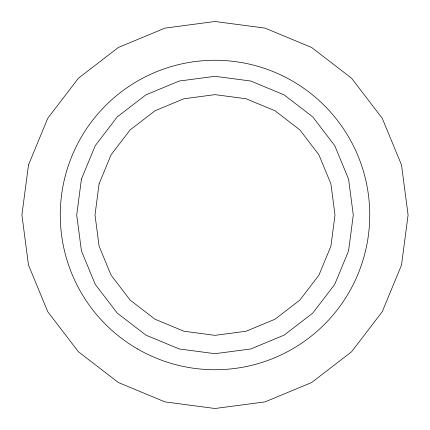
<?xml version="1.0" encoding="UTF-8"?>
<svg xmlns="http://www.w3.org/2000/svg" width="430" height="430" viewBox="0 0 430 430"><rect width="100%" height="100%" fill="white"/><g stroke="black" fill="none" stroke-linecap="round" stroke-linejoin="round"><path stroke-width="0.64" d="M28.482 164.959L21.914 215L28.482 265.041L47.746 311.691L78.41 351.767L118.395 382.539L164.986 401.894L215 408.5L265.014 401.894L311.605 382.539L351.589 351.767L382.254 311.691L401.518 265.041L408.086 215L401.518 164.959L382.254 118.309L351.589 78.233L311.605 47.461L265.014 28.106L215 21.5L164.986 28.106L118.395 47.461L78.41 78.233L47.746 118.309L28.482 164.959M81.426 179.106L76.717 215L81.426 250.894L95.245 284.343L117.218 313.067L145.856 335.11L179.208 348.966L215 353.691L250.792 348.966L284.144 335.11L312.782 313.067L334.755 284.343L348.574 250.894L353.283 215L348.574 179.106L334.755 145.657L312.782 116.933L284.144 94.89L250.792 81.033L215 76.309L179.208 81.033L145.856 94.89L117.218 116.933L95.245 145.657L81.426 179.106M99.088 183.852L95.003 215L99.088 246.148L111.08 275.173L130.15 300.102L154.999 319.227L183.943 331.25L215 335.352L246.057 331.25L275.001 319.227L299.85 300.102L318.92 275.173L330.912 246.148L334.997 215L330.912 183.852L318.92 154.827L299.85 129.898L275.001 110.773L246.057 98.749L215 94.648L183.943 98.749L154.999 110.773L130.15 129.898L111.08 154.827L99.088 183.852M137.632 349.004A154.736 154.736 0 0 0 369.736 215A154.736 154.736 0 0 0 137.632 80.996A154.736 154.736 0 0 0 137.632 349.004"/></g></svg>
